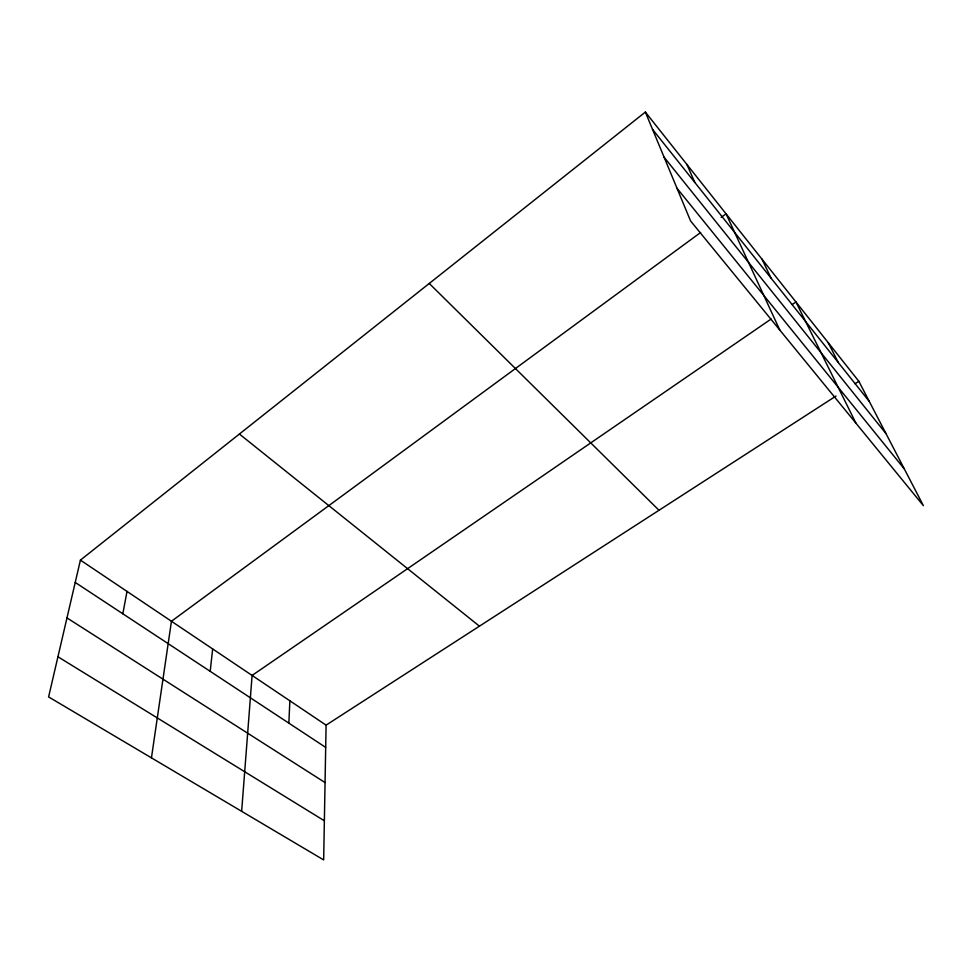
<?xml version="1.0" encoding="UTF-8"?>
<svg xmlns="http://www.w3.org/2000/svg" width="972" height="972" viewBox="0 0 972 972"><rect width="100%" height="100%" fill="white"/><g stroke="black" fill="none" stroke-linecap="round" stroke-linejoin="round"><path stroke-width="1.46" d="M836.017 396.029L326.094 725.136L323.664 859.928L48.6 696.912L80.421 560.115L645.359 112.072L858.847 381.303L923.4 505.683L690.582 220.948L645.359 112.072M288.842 723.132L289.875 700.812M241.651 811.328L252.1 675.431L771.197 318.986M210.195 671.336L212.661 648.944M151.45 757.868L171.449 621.254L700.618 232.502M122.824 613.782L127.016 591.413M721.2 217.376L726.048 213.816L779.836 330.103M792.241 304.54L795.947 301.988L855.919 423.148M855.044 383.758L858.847 381.303M57.943 656.768L324.369 820.781M66.971 617.913L325.061 782.569M75.233 582.435L325.693 747.407M80.421 560.115L326.094 725.136M239.391 434.034L479.439 626.175M429.247 283.46L659.016 510.276M677.01 188.289L904.349 468.966M664.119 157.245L885.99 433.609M652.552 129.385L869.308 401.472M828.205 342.666L838.301 362.544M761.951 259.099L771.124 278.223M686.9 164.45L694.846 182.469"/></g></svg>
